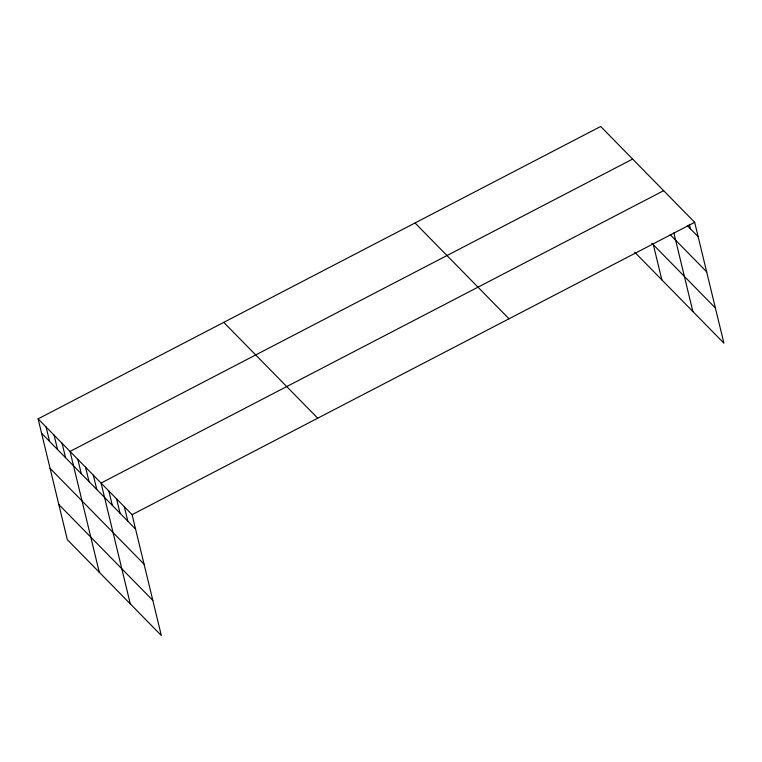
<?xml version="1.0" encoding="UTF-8"?>
<svg xmlns="http://www.w3.org/2000/svg" width="762" height="762" viewBox="0 0 762 762"><rect width="100%" height="100%" fill="white"/><g stroke="black" fill="none" stroke-linecap="round" stroke-linejoin="round"><path stroke-width="1.14" d="M38.1 418.852L132.083 514.674L161.325 635.518L67.332 539.687L38.1 418.852L600.675 126.482L694.668 222.314L723.9 343.148L634.708 252.212M632.631 159.067L70.056 451.428L99.289 572.272M663.654 190.69L101.07 483.051L130.302 603.895M132.083 514.674L694.668 222.314M687.295 225.628L698.144 236.696M670.198 234.667L706.65 271.824M651.767 243.145L715.404 308.019M415.023 222.961L509.016 318.792M223.752 322.374L317.735 418.195M41.577 433.245L135.569 529.066M50.082 468.373L144.066 564.194M58.836 504.558L152.819 600.389M689.324 224.371L690.391 228.79M673.827 232.753L692.887 311.525M653.367 244.773L661.864 279.902M124.33 506.768L127.816 521.16M116.576 498.862L120.063 513.255M108.823 490.957L112.309 505.349M93.316 475.145L96.803 489.537M85.563 467.239L89.049 481.632M77.81 459.334L81.296 473.726M62.065 443.284L65.551 457.676M54.073 435.14L57.56 449.532M46.091 426.996L49.568 441.388"/></g></svg>
